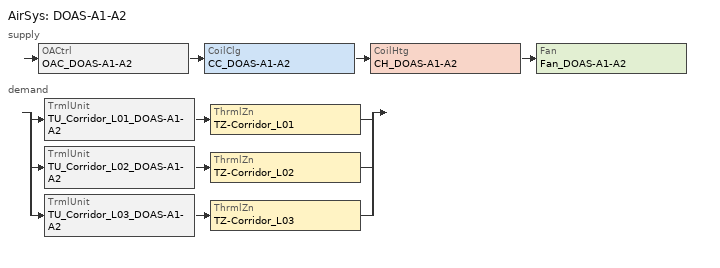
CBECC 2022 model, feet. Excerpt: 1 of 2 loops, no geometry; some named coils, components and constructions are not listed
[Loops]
AirSys 'DOAS-A1-A2'
 supply: OACtrl 'OAC_DOAS-A1-A2' > CoilClg 'CC_DOAS-A1-A2' > CoilHtg 'CH_DOAS-A1-A2' > Fan 'Fan_DOAS-A1-A2'
 demand: split
  | TrmlUnit 'TU_Corridor_L01_DOAS-A1-A2' > ThrmlZn 'TZ-Corridor_L01'
  | TrmlUnit 'TU_Corridor_L02_DOAS-A1-A2' > ThrmlZn 'TZ-Corridor_L02'
  | TrmlUnit 'TU_Corridor_L03_DOAS-A1-A2' > ThrmlZn 'TZ-Corridor_L03'
[ResIntFlr] Construction=Interior Floor Cons; IsPartySurface=1
Name | Area | FloorZ | Outside
IntFloor : Meter Room 1_L03 3 | 0.351652 | 36 | Parking lot_L02
IntFloor : Meter Room 1_L03 4 | 23.7164 | 36 | Parking lot_L02
IntFloor : Meter Room 2_L03 | 16.7975 | 36 | IDF 3_L02
IntFloor : Meter Room 2_L03 2 | 88.7496 | 36 | Parking lot_L02
IntFloor : Meter Room 2_L03 3 | 12.8744 | 36 | Parking lot_L02
IntFloor : Meter Room 2_L03 4 | 3.94932 | 36 | Parking lot_L02
IntFloor : Meter Room 3_L03 | 117.683 | 36 | IDF 1_L02
IntFloor : Meter Room 3_L03 2 | 0.157465 | 36 | Lobby Stair 3_L02
IntFloor : Meter Room 3_L03 3 | 4.9442 | 36 | Parking lot_L02
IntFloor : Multi-Media_L03 | 0.013817 | 36 | Corridor_L02
IntFloor : Multi-Media_L03 2 | 53.8442 | 36 | Corridor_L02
IntFloor : Multi-Media_L03 3 | 46.3779 | 36 | Parking lot_L02
IntFloor : Multi-Media_L03 4 | 379.587 | 36 | Parking lot_L02
IntFloor : Multi-Media_L03 5 | 333.508 | 36 | Tenant Storage 5_L02
IntFloor : Shower 1_L03 | 87.6942 | 36 | Parking lot_L02
IntFloor : Shower 2_L03 | 83.9367 | 36 | Parking lot_L02
IntFloor : Stair 1_L03 | 213.691 | 36 | Stair 1_L02
IntFloor : Stair 2_L03 | 187.823 | 36 | Stair 2_L02
IntFloor : Stair 3_L03 | 225.352 | 36 | Stair 3_L02
IntFloor : Stair 4_L03 | 273.328 | 36 | Stair 4_L02
IntFloor : Storage 1_L03 | 124.169 | 36 | IDF 2_L02
IntFloor : Storage 2_L03 | 2.02552 | 36 | Corridor_L02
IntFloor : Storage 2_L03 2 | 139.215 | 36 | Parking lot_L02
IntFloor : Storage 3_L03 | 36.484 | 36 | Parking lot_L02
IntFloor : Trash Vestibule 1_L03 | 120.492 | 36 | Trash Vestibule 1_L02
IntFloor : Trash Vestibule 2_L03 | 118.717 | 36 | Trash Vestibule 2_L02
IntFloor : Women Restroom_L03 | 335.966 | 36 | Parking lot_L02
IntFloor : Women Restroom_L03 2 | 3.7477 | 36 | Trash Vestibule 1_L02
IntFloor : A1.0_L04 | 777.316 | 47 | A1.0_L03
IntFloor : A1.0_L04 2 | 782.685 | 47 | A1.0_L03
IntFloor : A1.0_L04 3 | 763 | 47 | A1.0_L03
IntFloor : A1.0_L04 4 | 800.271 | 47 | A1.0_L03
IntFloor : A1.0_L04 5 | 197.108 | 47 | Corridor_L03
IntFloor : A1.0_L04 6 | 587.422 | 47 | S1.4_L03
IntFloor : A1.0_L04 7 | 788.997 | 47 | A1.0_L03
IntFloor : A1.1_L04 | 847.057 | 47 | A1.1_L03
IntFloor : A1.2_L04 | 796.358 | 47 | A1.2_L03
IntFloor : A1.2_L04 2 | 169.997 | 47 | Corridor_L03
IntFloor : A1.2_L04 3 | 567.924 | 47 | S1.4_L03
IntFloor : A1.2_L04 4 | 792.45 | 47 | A1.2_L03
IntFloor : A1.2_L04 5 | 833.161 | 47 | A1.2_L03
IntFloor : A1.2_L04 6 | 173.637 | 47 | Corridor_L03
IntFloor : A1.2_L04 7 | 570.271 | 47 | S1.4_L03
IntFloor : A1.2_L04 8 | 797.797 | 47 | A1.3_L03
IntFloor : A2.0_L04 | 858.175 | 47 | A2.0_L03
IntFloor : A2.0_L04 2 | 873.015 | 47 | A2.0_L03
IntFloor : A2.1 16_L04 | 871.117 | 47 | A2.1_L03
IntFloor : A2.2 17_L04 | 914.79 | 47 | A2.2_L03
IntFloor : A3.0_L04 | 671.796 | 47 | A3.0_L03
IntFloor : A3.0_L04 2 | 677.669 | 47 | A3.0_L03
IntFloor : A3.0_L04 3 | 672.655 | 47 | A3.0_L03
IntFloor : A3.0_L04 4 | 688.946 | 47 | A3.0_L03
IntFloor : A3.0_L04 5 | 699.181 | 47 | A3.0_L03
IntFloor : A3.0_L04 6 | 141.775 | 47 | Corridor_L03
IntFloor : A3.0_L04 7 | 99.5616 | 47 | Corridor_L03
IntFloor : A3.0_L04 8 | 427.425 | 47 | Men Restroom_L03
IntFloor : A3.1_L04 | 725.441 | 47 | A3.1_L03
IntFloor : A3.2_L04 | 826.095 | 47 | A3.2_L03
IntFloor : A3.3_L04 | 133.372 | 47 | Corridor_L03
IntFloor : A3.3_L04 2 | 87.6942 | 47 | Shower 1_L03
IntFloor : A3.3_L04 3 | 83.9367 | 47 | Shower 2_L03
IntFloor : A3.3_L04 4 | 36.484 | 47 | Storage 3_L03
IntFloor : A3.3_L04 5 | 339.714 | 47 | Women Restroom_L03
IntFloor : A3.3_L04 6 | 676.788 | 47 | A3.3_L03
IntFloor : A3.3_L04 7 | 674.322 | 47 | A3.3_L03
IntFloor : A3.3_L04 8 | 686.051 | 47 | A3.3_L03
IntFloor : A3.3_L04 9 | 673.606 | 47 | A3.3_L03
IntFloor : A3.3_L04 10 | 677.362 | 47 | A3.3_L03
IntFloor : A3.3_L04 11 | 673.826 | 47 | A3.3_L03
IntFloor : A5.0_L04 | 964.576 | 47 | A5.0_L03
IntFloor : A7.0_L04 | 813.317 | 47 | Multi-Media_L03
IntFloor : B1.0_L04 | 1245.04 | 47 | B1.1_L03
IntFloor : B1.0_L04 2 | 1249.84 | 47 | B1.1_L03
IntFloor : B1.0_L04 3 | 1264.51 | 47 | B1.2_L03
IntFloor : B1.0_L04 4 | 1271.92 | 47 | B1.1_L03
IntFloor : B1.1_L04 | 1300.45 | 47 | B1.1_L03
IntFloor : B1.1_L04 2 | 1297.94 | 47 | B1.1_L03
IntFloor : B2.2_L04 | 1161.8 | 47 | B2.2_L03
IntFloor : B2.2_L04 2 | 1167.5 | 47 | B2.2_L03
IntFloor : B2.3_L04 | 1164.19 | 47 | B2.2_L03
IntFloor : B2.3_L04 2 | 1211.21 | 47 | B2.3_L03
IntFloor : B2.3_L04 3 | 1298.25 | 47 | B2.3_L03
IntFloor : B3.0_L04 | 1178.11 | 47 | B3.0_L03
IntFloor : B3.0_L04 2 | 1194.65 | 47 | B3.0_L03
IntFloor : B4.0_L04 | 1277.64 | 47 | B4.0_L03
IntFloor : B5.0_L04 | 1049.03 | 47 | B5.0_L03
IntFloor : B6.0_L04 | 790.517 | 47 | A4.0_L03
IntFloor : B6.0_L04 2 | 142.548 | 47 | Corridor_L03
IntFloor : B7.0_L04 | 1176.5 | 47 | B7.0_L03
IntFloor : S1.0_L04 | 560.334 | 47 | S1.0_L03
IntFloor : S1.0_L04 2 | 577.491 | 47 | S1.0_L03
IntFloor : S1.0_L04 3 | 583.608 | 47 | S1.0_L03
IntFloor : S1.0_L04 4 | 579.579 | 47 | S1.0_L03
IntFloor : S1.0_L04 5 | 589.545 | 47 | S1.0_L03
IntFloor : S1.1_L04 | 547.743 | 47 | S1.1_L03
IntFloor : S1.2_L04 | 610.82 | 47 | S1.2_L03
IntFloor : S1.3_L04 | 609.53 | 47 | S1.3_L03
IntFloor : S1.3_L04 2 | 581.462 | 47 | S1.3_L03
IntFloor : S2.0_L04 | 665.506 | 47 | S2.0_L03
IntFloor : Elevator 1&2_L04 | 165.27 | 47 | Elevator 1&2_L03
IntFloor : Elevator 3_L04 | 89.8213 | 47 | Elevator 3_L03
IntFloor : Elevator 4_L04 | 85.0941 | 47 | Elevator 4_L03
IntFloor : Lobby 1&2_L04 | 258.232 | 47 | Lobby 1&2_L03
IntFloor : IDF 1_L04 | 122.785 | 47 | Meter Room 3_L03
IntFloor : IDF 2_L04 | 170.037 | 47 | Meter Room 1_L03
IntFloor : IDF 3_L04 | 122.371 | 47 | Meter Room 2_L03
IntFloor : Stair 1_L04 | 213.691 | 47 | Stair 1_L03
IntFloor : Stair 2_L04 | 187.823 | 47 | Stair 2_L03
IntFloor : Stair 3_L04 | 225.353 | 47 | Stair 3_L03
IntFloor : Stair 4_L04 | 273.328 | 47 | Stair 4_L03
IntFloor : Storage 1_L04 | 124.169 | 47 | Storage 1_L03
IntFloor : Storage 2_L04 | 141.241 | 47 | Storage 2_L03
IntFloor : Trash Vestibule 1_L04 | 120.492 | 47 | Trash Vestibule 1_L03
IntFloor : Trash Vestibule 2_L04 | 118.717 | 47 | Trash Vestibule 2_L03
IntFloor : A1.0_L05 | 782.685 | 57.5833 | A1.0_L04
IntFloor : A1.0_L05 2 | 763 | 57.5833 | A1.0_L04
IntFloor : A1.0_L05 3 | 800.271 | 57.5833 | A1.0_L04
IntFloor : A1.0_L05 4 | 784.53 | 57.5833 | A1.0_L04
IntFloor : A1.0_L05 5 | 788.997 | 57.5833 | A1.0_L04
IntFloor : A1.0_L05 6 | 783.239 | 57.5833 | Fitness_L03
IntFloor : A1.0_L05 7 | 465.025 | 57.5833 | Fitness_L03
IntFloor : A1.0_L05 8 | 250.731 | 57.5833 | Corridor_L04
IntFloor : A1.0_L05 9 | 801.014 | 57.5833 | Clubroom_L03
IntFloor : A1.0_L05 10 | 777.316 | 57.5833 | A1.0_L04
IntFloor : A1.1_L05 | 847.057 | 57.5833 | A1.1_L04
[IntLtgSys] AllowType=GeneralAllowance
Name | LumRef | LumCnt
Lighting_Meter Room 1_L03; Lighting_Meter Room 2_L03; Lighting_Meter Room 3_L03; Lighting_Trash Vestibule 1_L03; Lighting_Trash Vestibule 2_L03; Lighting_IDF 1_L04; Lighting_IDF 2_L04; Lighting_IDF 3_L04; Lighting_Trash Vestibule 2_L04 | FB1 | 1
Lighting_Multi-Media_L03 | ( A9, A9C ) | ( 20, 2 )
Lighting_Shower 1_L03; Lighting_Shower 2_L03 | A8 | 1
Lighting_Stair 4_L03; Lighting_Stair 2_L03; Lighting_Stair 3_L03; Lighting_Stair 4_L03 2; Lighting_Stair 1_L04; Lighting_Stair 2_L04; Lighting_Stair 3_L04; Lighting_Stair 4_L04 | FS1 | 2
Lighting_Storage 1_L03 | FC1 | 2
Lighting_Storage 2_L03; Lighting_Storage 2_L04 | FB1 | 2
Lighting_Women Restroom_L03_L02 | R1 | 10
Lighting_Storage 1_L04 | FC1 | 1
[ResOtherZn] ozDHWSys=SHW System
Name | Type | SpcFunc | VentSpcFunc | ozHVACSystem | Area | CeilingHeight | FloorHeight | Bottom | IAQOption | IAQFanRef | IAQFanCnt | CentralSupplyCFM | CentralExhaustCFM
Meter Room 2_L03 | Unconditioned | Electrical, Mechanical, Telephone Rooms | General - Unoccupied | CU-L3-2_IDF 2_L03 | 122.371 | 11 | 11 | 36 | Individual IAQ Fans
Meter Room 3_L03 | Unconditioned | Electrical, Mechanical, Telephone Rooms | General - Unoccupied |  | 122.785 | 11 | 11 | 36 | Individual IAQ Fans
Multi-Media_L03 |  | Conference, Multipurpose and Meeting Area | Misc - All others | FCU-L3-5A-6A_Multi-Media_L03 | 813.331 | 11 | 11 | 36 | Individual IAQ Fans | ( EF-3-2A_785 CFM_Yoga/Spin, SF-3-2A_785 CFM_Yoga/Spin )
Shower 1_L03 | Unconditioned | Restrooms | Exhaust - Toilets, public |  | 87.6942 | 11 | 11 | 36 | Individual IAQ Fans | EF-3-4A_75 CFM_Shower
Shower 2_L03 | Unconditioned | Restrooms | Exhaust - Toilets, public |  | 83.9367 | 11 | 11 | 36 | Individual IAQ Fans | ( EF-3-4A_75 CFM_Shower, - none - )
Stair 1_L03 | Unconditioned | Stairwell | General - Unoccupied |  | 213.691 | 11 | 11 | 36 | Individual IAQ Fans
Stair 2_L03 | Unconditioned | Stairwell | General - Unoccupied |  | 187.823 | 11 | 11 | 36 | Individual IAQ Fans
Stair 3_L03 | Unconditioned | Stairwell | General - Unoccupied |  | 225.352 | 11 | 11 | 36 | Individual IAQ Fans
Stair 4_L03 | Unconditioned | Stairwell | General - Unoccupied |  | 273.328 | 11 | 11 | 36 | Individual IAQ Fans
Storage 1_L03 | Unconditioned | Storage | General - Unoccupied |  | 124.169 | 11 | 11 | 36 | Individual IAQ Fans
Storage 2_L03 | Unconditioned | Storage | General - Unoccupied |  | 141.24 | 11 | 11 | 36 | Individual IAQ Fans
Storage 3_L03 | Unconditioned | Storage | General - Unoccupied |  | 36.484 | 11 | 11 | 36 | Individual IAQ Fans
Trash Vestibule 1_L03 | Unconditioned | Unoccupied-Include in Gross Floor Area | NA |  | 120.492 | 11 | 11 | 36 | Individual IAQ Fans | ( TRE-A-1_75 CFM_Trash, TRS-A-1_75 CFM_Trash )
Trash Vestibule 2_L03 | Unconditioned | Unoccupied-Include in Gross Floor Area | NA |  | 118.717 | 11 | 11 | 36 | Individual IAQ Fans | ( TRS-A-2_50 CFM_Trash, TRE-A-2_50 CFM_Trash )
Women Restroom_L03 | Unconditioned | Restrooms | Exhaust - Toilets, public |  | 339.714 | 11 | 11 | 36 | Individual IAQ Fans | ( EF-3-4A_225 CFM_Women Restroom, SF-3-4A_450 CFM_Women Restroom ) | 2
Elevator 1&2_L04 | Unconditioned | Unoccupied-Include in Gross Floor Area | NA |  | 165.27 | 10.5833 | 10.5833 | 47 | Individual IAQ Fans
Elevator 3_L04 | Unconditioned | Unoccupied-Include in Gross Floor Area | NA |  | 89.8213 | 10.5833 | 10.5833 | 47 | Individual IAQ Fans
Elevator 4_L04 | Unconditioned | Unoccupied-Include in Gross Floor Area | NA |  | 85.0941 | 10.5833 | 10.5833 | 47 | Individual IAQ Fans
Lobby 1&2_L04 | Unconditioned | Unoccupied-Include in Gross Floor Area |  |  | 258.232 | 10.5833 | 10.5833 | 47 | Individual IAQ Fans
IDF 1_L04 | Conditioned | Electrical, Mechanical, Telephone Rooms | General - Unoccupied | CU-L4-1_IDF 1_L04 | 122.785 | 10.5833 | 10.5833 | 47 | Individual IAQ Fans
IDF 2_L04 | Conditioned | Electrical, Mechanical, Telephone Rooms | General - Unoccupied | CU-L4-2_IDF 2_L04 | 170.037 | 10.5833 | 10.5833 | 47 | Individual IAQ Fans
IDF 3_L04 | Unconditioned | Electrical, Mechanical, Telephone Rooms | General - Unoccupied |  | 122.371 | 10.5833 | 10.5833 | 47 | Individual IAQ Fans
Stair 1_L04 | Unconditioned | Stairwell | General - Unoccupied |  | 213.691 | 10.5833 | 10.5833 | 47 | Individual IAQ Fans
Stair 2_L04 | Unconditioned | Stairwell | General - Unoccupied |  | 187.823 | 10.5833 | 10.5833 | 47 | Individual IAQ Fans
Stair 3_L04 | Unconditioned | Stairwell | General - Unoccupied |  | 225.353 | 10.5833 | 10.5833 | 47 | Individual IAQ Fans
Stair 4_L04 | Unconditioned | Stairwell | General - Unoccupied |  | 273.328 | 10.5833 | 10.5833 | 47 | Individual IAQ Fans
Storage 1_L04 | Unconditioned | Storage | General - Unoccupied |  | 124.169 | 10.5833 | 10.5833 | 47 | Individual IAQ Fans
Janitor_L04 | Unconditioned | Electrical, Mechanical, Telephone Rooms | Misc - All others |  | 141.241 | 10.5833 | 10.5833 | 47 | Central Supply / Central Exhaust |  |  | 120 | 120
Trash Vestibule 1_L04 | Unconditioned | Unoccupied-Include in Gross Floor Area | NA |  | 120.492 | 10.5833 | 10.5833 | 47 | Individual IAQ Fans
Trash Vestibule 2_L04 | Unconditioned | Unoccupied-Include in Gross Floor Area | NA |  | 118.717 | 10.5833 | 10.5833 | 47 | Individual IAQ Fans
[ResExtWall] Construction=Ext Wall Cons
Name | Orientation | Area
ExtWall (Back 1) : Multi-Media_L03 | Back | 391.42
ExtWall (Right 1) : Multi-Media_L03 | Right | 23.1332
ExtWall (Left 1) : Shower 2_L03 | Left | 76.2602
ExtWall (Left 1) : Stair 1_L03 | Left | 104.361
ExtWall (Back 1) : Stair 1_L03 | Back | 252.483
ExtWall (Left 1) : Stair 2_L03 | Left | 222.314
ExtWall (Back 1) : Stair 2_L03 | Back | 102.554
ExtWall (Back 1) : Stair 3_L03 | Back | 32.8502
ExtWall (Right 1) : Stair 3_L03 | Right | 225.43
ExtWall (Front 1) : Stair 4_L03 | Front | 111.021
ExtWall (Front 1) : A1.0_L04; ExtWall (Front 1) : A1.0_L05 | Front | 72.2299
ExtWall (Front 2) : A1.0_L04; ExtWall (Front 1) : B2.2_L04; ExtWall (Front 2) : A1.0_L05 | Front | 70.6319
ExtWall (Left 1) : A1.0_L04; ExtWall (Left 1) : A1.0_L05 | Left | 145.649
ExtWall (Left 2) : A1.0_L04; ExtWall (Left 5) : A1.0_L04; ExtWall (Left 2) : A1.0_L05; ExtWall (Left 5) : A1.0_L05 | Left | 119.472
ExtWall (Left 3) : A1.0_L04; ExtWall (Left 3) : A1.0_L05 | Left | 114.076
ExtWall (Left 4) : A1.0_L04; ExtWall (Left 4) : A1.0_L05 | Left | 143.982
ExtWall (Left 6) : A1.0_L04; ExtWall (Left 6) : A1.0_L05 | Left | 153.681
ExtWall (Left 7) : A1.0_L04; ExtWall (Left 7) : A1.0_L05 | Left | 74.0938
ExtWall (Left 8) : A1.0_L04; ExtWall (Left 8) : A1.0_L05 | Left | 126.257
ExtWall (Left 9) : A1.0_L04; ExtWall (Left 9) : A1.0_L05 | Left | 142.052
ExtWall (Back 1) : A1.0_L04; ExtWall (Back 8) : A1.0_L05 | Back | 72.1285
ExtWall (Back 2) : A1.0_L04; ExtWall (Back 1) : A1.0_L05 | Back | 72.5972
ExtWall (Back 3) : A1.0_L04; ExtWall (Back 2) : A1.0_L05 | Back | 67.7396
ExtWall (Back 4) : A1.0_L04; ExtWall (Back 3) : A1.0_L05 | Back | 144.792
ExtWall (Back 5) : A1.0_L04; ExtWall (Back 4) : A1.0_L05 | Back | 120.962
ExtWall (Back 6) : A1.0_L04; ExtWall (Back 1) : B2.3_L04; ExtWall (Back 5) : A1.0_L05 | Back | 70.6319
ExtWall (Right 1) : A1.0_L04; ExtWall (Right 2) : A1.0_L05 | Right | 145.649
ExtWall (Right 2) : A1.0_L04; ExtWall (Right 3) : A1.0_L05 | Right | 119.472
ExtWall (Right 3) : A1.0_L04; ExtWall (Right 1) : A1.0_L05 | Right | 100.479
ExtWall (Back 1) : A1.1_L04; ExtWall (Back 1) : A1.1_L05 | Back | 122.71
ExtWall (Back 2) : A1.1_L04; ExtWall (Back 2) : A1.1_L05 | Back | 148.488
ExtWall (Right 1) : A1.1_L04; ExtWall (Right 1) : A1.1_L05 | Right | 69.4841
ExtWall (Front 1) : A1.2_L04; ExtWall (Front 7) : A1.2_L05 | Front | 72.1285
ExtWall (Front 2) : A1.2_L04; ExtWall (Front 6) : A1.2_L05 | Front | 69.7508
ExtWall (Front 3) : A1.2_L04; ExtWall (Front 5) : A1.2_L05 | Front | 67.7396
ExtWall (Front 4) : A1.2_L04; ExtWall (Front 1) : A1.2_L05 | Front | 44.8993
ExtWall (Front 5) : A1.2_L04; ExtWall (Front 2) : A1.2_L05 | Front | 54.7951
ExtWall (Front 6) : A1.2_L04; ExtWall (Front 3) : A1.2_L05 | Front | 148.163
ExtWall (Front 7) : A1.2_L04; ExtWall (Front 4) : A1.2_L05 | Front | 122.74
ExtWall (Front 8) : A1.2_L04; ExtWall (Front 8) : A1.2_L05 | Front | 72.5972
ExtWall (Left 1) : A1.2_L04; ExtWall (Left 3) : A1.2_L05 | Left | 117.715
ExtWall (Left 2) : A1.2_L04; ExtWall (Left 5) : A1.2_L04; ExtWall (Left 4) : A1.2_L05; ExtWall (Left 5) : A1.2_L05 | Left | 147.191
ExtWall (Left 3) : A1.2_L04; ExtWall (Left 1) : A1.2_L05 | Left | 57.9792
ExtWall (Left 4) : A1.2_L04; ExtWall (Left 2) : A1.2_L05 | Left | 44.4861
ExtWall (Left 6) : A1.2_L04; ExtWall (Left 6) : A1.2_L05 | Left | 116.34
ExtWall (Back 1) : A1.2_L04 | Back | 54.4271
ExtWall (Back 2) : A1.2_L04 | Back | 44.1354
ExtWall (Back 3) : A1.2_L04 | Back | 54.9625
ExtWall (Back 4) : A1.2_L04 | Back | 44.5236
ExtWall (Back 5) : A1.2_L04 | Back | 51.1285
ExtWall (Back 6) : A1.2_L04 | Back | 44.4792
ExtWall (Back 7) : A1.2_L04 | Back | 55.0347
ExtWall (Back 8) : A1.2_L04 | Back | 43.0694
ExtWall (Right 1) : A1.2_L04 | Right | 147.191
ExtWall (Right 2) : A1.2_L04 | Right | 117.715
ExtWall (Right 3) : A1.2_L04 | Right | 144.474
ExtWall (Right 4) : A1.2_L04 | Right | 29.9836
ExtWall (Right 5) : A1.2_L04 | Right | 92.6086
ExtWall (Right 6) : A1.2_L04 | Right | 123.424
ExtWall (Right 7) : A1.2_L04 | Right | 149.163
ExtWall (Right 8) : A1.2_L04 | Right | 72.5208
ExtWall (Front 1) : A2.0_L04 | Front | 264.441
ExtWall (Front 2) : A2.0_L04 | Front | 27.6424
ExtWall (Right 1) : A2.0_L04 | Right | 269.382
ExtWall (Back 1) : A2.1 16_L04 | Back | 267.017
ExtWall (Left 1) : A2.2 17_L04 | Left | 72.3064
ExtWall (Back 1) : A2.2 17_L04 | Back | 264.059
ExtWall (Right 1) : A2.2 17_L04 | Right | 72.6505
ExtWall (Front 1) : A3.0_L04 | Front | 63.8729
ExtWall (Front 2) : A3.0_L04 | Front | 90.2674
ExtWall (Front 3) : A3.0_L04 | Front | 76.8276
ExtWall (Front 4) : A3.0_L04 | Front | 80.6042
ExtWall (Left 1) : A3.0_L04; ExtWall (Left 4) : A3.0_L04 | Left | 70.9464
ExtWall (Left 2) : A3.0_L04; ExtWall (Left 4) : A3.3_L04 | Left | 70.5437
ExtWall (Left 3) : A3.0_L04 | Left | 92.8646
ExtWall (Left 5) : A3.0_L04 | Left | 68.2117
ExtWall (Back 1) : A3.0_L04 | Back | 68.938
ExtWall (Back 2) : A3.0_L04 | Back | 89.3819
ExtWall (Back 3) : A3.0_L04 | Back | 62.7655
ExtWall (Back 4) : A3.0_L04 | Back | 93.3993
ExtWall (Back 5) : A3.0_L04 | Back | 68.9351
ExtWall (Back 6) : A3.0_L04 | Back | 92.0208
ExtWall (Right 1) : A3.0_L04 | Right | 68.1057
ExtWall (Right 2) : A3.0_L04 | Right | 66.5147
ExtWall (Right 3) : A3.0_L04 | Right | 64.3123
ExtWall (Front 1) : A3.1_L04 | Front | 87.4789
ExtWall (Front 2) : A3.1_L04 | Front | 69.612
ExtWall (Right 1) : A3.1_L04 | Right | 73.8857
ExtWall (Left 1) : A3.2_L04 | Left | 68.2947
ExtWall (Left 2) : A3.2_L04 | Left | 88.6944
ExtWall (Back 1) : A3.2_L04 | Back | 72.9744
ExtWall (Front 1) : A3.3_L04 | Front | 70.9464
ExtWall (Front 2) : A3.3_L04 | Front | 92.0313
ExtWall (Front 3) : A3.3_L04 | Front | 70.5437
ExtWall (Front 4) : A3.3_L04 | Front | 67.3667
ExtWall (Front 5) : A3.3_L04 | Front | 70.9838
ExtWall (Front 6) : A3.3_L04 | Front | 91.8071
ExtWall (Left 1) : A3.3_L04 | Left | 87.9826
ExtWall (Left 2) : A3.3_L04 | Left | 64.1095
ExtWall (Left 3) : A3.3_L04 | Left | 63.8704
ExtWall (Left 5) : A3.3_L04 | Left | 91.4896
ExtWall (Back 1) : A3.3_L04 | Back | 73.571
ExtWall (Back 2) : A3.3_L04 | Back | 73.1103
ExtWall (Back 3) : A3.3_L04 | Back | 67.4691
ExtWall (Back 4) : A3.3_L04 | Back | 67.2905
ExtWall (Right 1) : A3.3_L04 | Right | 91.4896
ExtWall (Right 2) : A3.3_L04 | Right | 67.2881
ExtWall (Right 3) : A3.3_L04 | Right | 86.8438
ExtWall (Right 4) : A3.3_L04 | Right | 88.9966
ExtWall (Right 5) : A3.3_L04 | Right | 66.692
ExtWall (Right 6) : A3.3_L04 | Right | 61.7268
ExtWall (Back 1) : A5.0_L04 | Back | 111.844
ExtWall (Right 1) : A5.0_L04 | Right | 434.916
ExtWall (Back 1) : A7.0_L04 | Back | 376.594
ExtWall (Right 1) : A7.0_L04 | Right | 15.9931
ExtWall (Front 1) : B1.0_L04 | Front | 32.125
ExtWall (Front 2) : B1.0_L04 | Front | 31.9896
ExtWall (Front 3) : B1.0_L04 | Front | 33.7153
ExtWall (Back 1) : B1.0_L04 | Back | 31.9896
ExtWall (Back 2) : B1.0_L04 | Back | 33.7153
ExtWall (Back 3) : B1.0_L04 | Back | 32.125
ExtWall (Right 1) : B1.0_L04 | Right | 271.688
ExtWall (Right 2) : B1.0_L04 | Right | 123.361
ExtWall (Right 3) : B1.0_L04 | Right | 276.569
ExtWall (Right 4) : B1.0_L04 | Right | 119.681
ExtWall (Right 5) : B1.0_L04 | Right | 282.274
ExtWall (Right 6) : B1.0_L04 | Right | 118.958
ExtWall (Right 7) : B1.0_L04 | Right | 281.306
ExtWall (Right 8) : B1.0_L04 | Right | 121.958
ExtWall (Front 1) : B1.1_L04 | Front | 400.726
ExtWall (Front 2) : B1.1_L04 | Front | 399.951
ExtWall (Left 1) : B1.1_L04 | Left | 18.066
ExtWall (Right 1) : B1.1_L04 | Right | 24.9688
ExtWall (Front 2) : B2.2_L04 | Front | 125.865
ExtWall (Front 3) : B2.2_L04 | Front | 152.913
ExtWall (Front 4) : B2.2_L04 | Front | 121.177
ExtWall (Left 1) : B2.2_L04 | Left | 126.493
ExtWall (Left 2) : B2.2_L04 | Left | 151.319
ExtWall (Left 3) : B2.2_L04 | Left | 119.083
ExtWall (Left 4) : B2.2_L04 | Left | 69.0211
ExtWall (Back 1) : B2.2_L04 | Back | 40.7604
ExtWall (Back 2) : B2.2_L04 | Back | 57.1736
ExtWall (Right 1) : B2.2_L04 | Right | 42.5886
ExtWall (Right 2) : B2.2_L04 | Right | 56.5448
ExtWall (Front 1) : B2.3_L04 | Front | 122.375
ExtWall (Front 2) : B2.3_L04 | Front | 145.837
ExtWall (Front 3) : B2.3_L04 | Front | 127.028
ExtWall (Left 1) : B2.3_L04 | Left | 72.5208
ExtWall (Left 2) : B2.3_L04 | Left | 268.708
ExtWall (Left 3) : B2.3_L04 | Left | 130.931
ExtWall (Left 4) : B2.3_L04 | Left | 72.6537
ExtWall (Back 2) : B2.3_L04 | Back | 271.537
ExtWall (Back 3) : B2.3_L04 | Back | 132.673
ExtWall (Right 1) : B2.3_L04 | Right | 49.8819
ExtWall (Right 2) : B2.3_L04 | Right | 47.5799
ExtWall (Right 3) : B2.3_L04 | Right | 22.7313
ExtWall (Front 1) : B3.0_L04 | Front | 368.125
ExtWall (Left 1) : B3.0_L04 | Left | 24.9688
ExtWall (Back 1) : B3.0_L04 | Back | 363.285
ExtWall (Right 1) : B3.0_L04 | Right | 363.231
ExtWall (Right 2) : B3.0_L04 | Right | 363.49
ExtWall (Front 1) : B4.0_L04 | Front | 134.698
ExtWall (Front 2) : B4.0_L04 | Front | 94.4201
ExtWall (Front 3) : B4.0_L04 | Front | 127.837
ExtWall (Left 1) : B4.0_L04 | Left | 100.111
ExtWall (Left 2) : B4.0_L04 | Left | 434.392
ExtWall (Right 1) : B4.0_L04 | Right | 18.066
ExtWall (Right 2) : B4.0_L04 | Right | 100.111
ExtWall (Back 1) : B5.0_L04 | Back | 71.9157
ExtWall (Right 1) : B5.0_L04 | Right | 294.568
ExtWall (Right 2) : B5.0_L04 | Right | 116.617
ExtWall (Front 1) : B6.0_L04 | Front | 54.5673
ExtWall (Front 2) : B6.0_L04 | Front | 61.3251
ExtWall (Left 1) : B6.0_L04 | Left | 104.647
ExtWall (Left 2) : B6.0_L04 | Left | 91.5243
ExtWall (Back 1) : B6.0_L04 | Back | 50.3379
ExtWall (Front 1) : B7.0_L04 | Front | 253.017
ExtWall (Left 1) : B7.0_L04 | Left | 361.107
ExtWall (Back 1) : B7.0_L04 | Back | 109.344
ExtWall (Front 1) : S1.0_L04 | Front | 173.647
ExtWall (Front 2) : S1.0_L04 | Front | 180.942
ExtWall (Front 3) : S1.0_L04 | Front | 50.5243
ExtWall (Front 4) : S1.0_L04 | Front | 179.458
ExtWall (Left 1) : S1.0_L04 | Left | 81.2309
ExtWall (Left 2) : S1.0_L04 | Left | 180.833
ExtWall (Left 3) : S1.0_L04 | Left | 179.028
ExtWall (Left 4) : S1.0_L04 | Left | 33.4236
ExtWall (Back 1) : S1.0_L04 | Back | 115.249
ExtWall (Right 1) : S1.0_L04 | Right | 73.2545
ExtWall (Front 1) : S1.1_L04 | Front | 177.611
ExtWall (Left 1) : S1.2_L04 | Left | 26.0222
ExtWall (Back 1) : S1.2_L04 | Back | 174.499
ExtWall (Front 1) : S1.3_L04 | Front | 185.542
ExtWall (Left 1) : S1.3_L04 | Left | 100.063
ExtWall (Back 1) : S1.3_L04 | Back | 178.767
ExtWall (Right 1) : S1.3_L04 | Right | 74.0938
ExtWall (Back 1) : S2.0_L04 | Back | 256.819
ExtWall (Front 1) : Lobby 1&2_L04 | Front | 188.003
ExtWall (Right 1) : Lobby 1&2_L04 | Right | 102.465
ExtWall (Left 1) : Stair 1_L04 | Left | 100.408
ExtWall (Back 1) : Stair 1_L04 | Back | 242.919
ExtWall (Front 1) : Stair 2_L04 | Front | 97.7095
ExtWall (Left 1) : Stair 2_L04 | Left | 213.893
ExtWall (Back 1) : Stair 2_L04 | Back | 98.6692
ExtWall (Back 1) : Stair 3_L04 | Back | 31.6059
ExtWall (Right 1) : Stair 3_L04 | Right | 216.891
ExtWall (Front 1) : Stair 4_L04 | Front | 106.816
ExtWall (Front 3) : A1.0_L05 | Front | 71.4036
ExtWall (Front 4) : A1.0_L05 | Front | 62.7073
ExtWall (Left 10) : A1.0_L05 | Left | 122.26
ExtWall (Left 11) : A1.0_L05 | Left | 147.781
ExtWall (Left 12) : A1.0_L05 | Left | 147.947
ExtWall (Left 13) : A1.0_L05 | Left | 118.938
ExtWall (Left 14) : A1.0_L05 | Left | 149.601
ExtWall (Left 15) : A1.0_L05 | Left | 117.23
ExtWall (Back 6) : A1.0_L05 | Back | 71.0977
ExtWall (Back 7) : A1.0_L05 | Back | 50.4076
[ResWin] SpecMethod=Overall Window Area
Name | WinType
Window (Back 1) : Multi-Media_L03; Window (Back 2) : Multi-Media_L03 | ResidentialWindowType 32
Window (Back 3) : Multi-Media_L03 | ResidentialWindowType 26
Window (Back 1) : Stair 1_L03; Window (Left 5) : A1.0_L04; Window (Left 6) : A1.0_L04; Window (Left 9) : A1.0_L04; Window (Left 10) : A1.0_L04; Window (Back 2) : A1.1_L04; Window (Back 3) : A1.1_L04; Window (Left 2) : A1.2_L04; Window (Left 3) : A1.2_L04; Window (Back 1) : A2.2 17_L04; Window (Back 2) : A2.2 17_L04; Window (Back 3) : A2.2 17_L04; Window (Back 4) : A2.2 17_L04; Window (Back 2) : B2.3_L04; Window (Back 3) : B2.3_L04; Window (Back 4) : B2.3_L04; Window (Back 5) : B2.3_L04; Window (Front 1) : B4.0_L04; Window (Front 2) : B4.0_L04; Window (Left 2) : B4.0_L04; Window (Left 3) : B4.0_L04; Window (Left 4) : B4.0_L04; Window (Front 5) : S1.0_L04; Window (Front 6) : S1.0_L04; Window (Left 1) : S1.0_L04; Window (Left 2) : S1.0_L04; Window (Back 1) : S1.2_L04; Window (Back 2) : S1.2_L04; Window (Front 1) : S1.3_L04; Window (Front 2) : S1.3_L04; Window (Back 3) : S2.0_L04; Window (Back 1) : Stair 1_L04; Window (Left 5) : A1.0_L05; Window (Left 6) : A1.0_L05; Window (Left 9) : A1.0_L05; Window (Left 10) : A1.0_L05; Window (Back 2) : A1.1_L05; Window (Back 3) : A1.1_L05; Window (Left 2) : A1.2_L05; Window (Left 3) : A1.2_L05 | ResidentialWindowType 3
Window (Front 1) : A1.0_L04; Window (Front 2) : A1.0_L04; Window (Left 11) : A1.0_L04; Window (Back 1) : A1.0_L04; Window (Back 2) : A1.0_L04; Window (Front 2) : A3.0_L04; Window (Back 3) : A3.0_L04; Window (Back 5) : A3.0_L04; Window (Right 1) : A3.0_L04; Window (Right 3) : A3.0_L04; Window (Front 2) : A3.1_L04; Window (Left 1) : A3.2_L04; Window (Front 4) : A3.3_L04; Window (Left 2) : A3.3_L04; Window (Left 3) : A3.3_L04; Window (Back 3) : A3.3_L04; Window (Right 2) : A3.3_L04; Window (Right 6) : A3.3_L04; Window (Front 1) : B2.2_L04; Window (Left 4) : B2.2_L04; Window (Left 1) : B2.3_L04; Window (Back 1) : B2.3_L04; Window (Front 3) : B4.0_L04; Window (Left 1) : B6.0_L04; Window (Front 1) : A1.0_L05; Window (Front 2) : A1.0_L05; Window (Front 3) : A1.0_L05; Window (Front 4) : A1.0_L05; Window (Left 11) : A1.0_L05; Window (Back 1) : A1.0_L05; Window (Back 5) : A1.0_L05; Window (Back 6) : A1.0_L05 | ResidentialWindowType 1
Window (Left 1) : A1.0_L04; Window (Left 3) : A1.0_L04; Window (Left 4) : A1.0_L04; Window (Left 12) : A1.0_L04; Window (Left 13) : A1.0_L04; Window (Back 3) : A1.0_L04; Window (Back 5) : A1.0_L04; Window (Right 1) : A1.0_L04; Window (Right 3) : A1.0_L04; Window (Back 1) : A1.1_L04; Window (Front 1) : A1.2_L04; Window (Front 3) : A1.2_L04; Window (Left 1) : A1.2_L04; Window (Left 4) : A1.2_L04; Window (Left 6) : A1.2_L04; Window (Right 2) : A1.2_L04; Window (Right 3) : A1.2_L04; Window (Right 6) : A1.2_L04; Window (Right 7) : A1.2_L04; Window (Right 8) : A1.2_L04; Window (Front 2) : A2.0_L04; Window (Right 2) : A2.0_L04; Window (Back 1) : A2.1 16_L04; Window (Back 2) : A2.1 16_L04; Window (Front 1) : A3.0_L04; Window (Front 3) : A3.0_L04; Window (Left 3) : A3.0_L04; Window (Back 2) : A3.0_L04; Window (Back 4) : A3.0_L04; Window (Back 6) : A3.0_L04; Window (Front 1) : A3.1_L04; Window (Left 2) : A3.2_L04; Window (Front 2) : A3.3_L04; Window (Front 6) : A3.3_L04; Window (Left 1) : A3.3_L04; Window (Left 5) : A3.3_L04; Window (Right 1) : A3.3_L04; Window (Right 3) : A3.3_L04; Window (Right 4) : A3.3_L04; Window (Right 1) : A5.0_L04; Window (Right 3) : A5.0_L04; Window (Back 1) : A7.0_L04; Window (Back 2) : A7.0_L04; Window (Right 2) : B1.0_L04; Window (Right 3) : B1.0_L04; Window (Right 4) : B1.0_L04; Window (Right 6) : B1.0_L04; Window (Right 8) : B1.0_L04; Window (Right 9) : B1.0_L04; Window (Right 11) : B1.0_L04; Window (Right 12) : B1.0_L04; Window (Front 1) : B1.1_L04; Window (Front 3) : B1.1_L04; Window (Front 4) : B1.1_L04; Window (Front 6) : B1.1_L04; Window (Front 2) : B2.2_L04; Window (Front 4) : B2.2_L04; Window (Left 1) : B2.2_L04; Window (Left 3) : B2.2_L04; Window (Front 1) : B2.3_L04; Window (Front 3) : B2.3_L04; Window (Left 2) : B2.3_L04; Window (Left 4) : B2.3_L04; Window (Left 5) : B2.3_L04; Window (Back 6) : B2.3_L04; Window (Back 1) : B3.0_L04; Window (Back 2) : B3.0_L04; Window (Right 4) : B3.0_L04; Window (Right 5) : B3.0_L04; Window (Right 1) : B5.0_L04; Window (Right 2) : B5.0_L04; Window (Right 4) : B5.0_L04; Window (Left 3) : B6.0_L04; Window (Front 1) : B7.0_L04; Window (Front 2) : B7.0_L04; Window (Left 1) : B7.0_L04; Window (Left 2) : B7.0_L04; Window (Left 3) : B7.0_L04; Window (Front 1) : S1.0_L04; Window (Front 3) : S1.0_L04; Window (Back 2) : S1.3_L04; Window (Back 1) : S2.0_L04; Window (Back 2) : S2.0_L04; Window (Left 1) : A1.0_L05; Window (Left 3) : A1.0_L05; Window (Left 4) : A1.0_L05; Window (Left 12) : A1.0_L05; Window (Left 13) : A1.0_L05; Window (Left 15) : A1.0_L05; Window (Left 18) : A1.0_L05; Window (Left 20) : A1.0_L05; Window (Back 2) : A1.0_L05; Window (Back 4) : A1.0_L05; Window (Right 1) : A1.0_L05; Window (Right 3) : A1.0_L05; Window (Back 1) : A1.1_L05; Window (Front 1) : A1.2_L05; Window (Front 3) : A1.2_L05; Window (Left 1) : A1.2_L05; Window (Left 4) : A1.2_L05 | ResidentialWindowType 2
Window (Left 2) : A1.0_L04; Window (Left 14) : A1.0_L04; Window (Back 4) : A1.0_L04; Window (Right 2) : A1.0_L04; Window (Front 2) : A1.2_L04; Window (Left 5) : A1.2_L04; Window (Right 1) : A1.2_L04; Window (Right 5) : A1.2_L04; Window (Right 9) : A1.2_L04; Window (Left 3) : B2.3_L04; Window (Front 1) : B3.0_L04; Window (Front 2) : B3.0_L04; Window (Back 3) : B3.0_L04; Window (Back 4) : B3.0_L04; Window (Back 5) : B3.0_L04; Window (Right 1) : B3.0_L04; Window (Right 2) : B3.0_L04; Window (Right 3) : B3.0_L04; Window (Right 6) : B3.0_L04; Window (Right 7) : B3.0_L04; Window (Right 3) : B5.0_L04; Window (Front 1) : B6.0_L04; Window (Left 2) : B6.0_L04; Window (Front 2) : S1.0_L04; Window (Front 4) : S1.0_L04; Window (Back 1) : S1.0_L04; Window (Back 1) : S1.3_L04; Window (Left 2) : A1.0_L05; Window (Left 14) : A1.0_L05; Window (Back 3) : A1.0_L05; Window (Right 2) : A1.0_L05; Window (Front 2) : A1.2_L05; Window (Left 5) : A1.2_L05 | ResidentialWindowType 5
Window (Left 7) : A1.0_L04; Window (Left 8) : A1.0_L04; Window (Left 7) : A1.0_L05; Window (Left 8) : A1.0_L05 | ResidentialWindowType 19
Window (Right 4) : A1.2_L04; Window (Left 1) : A3.0_L04; Window (Left 2) : A3.0_L04; Window (Left 4) : A3.0_L04; Window (Left 5) : A3.0_L04; Window (Back 1) : A3.0_L04; Window (Right 2) : A3.0_L04; Window (Right 1) : A3.1_L04; Window (Back 1) : A3.2_L04; Window (Front 1) : A3.3_L04; Window (Front 3) : A3.3_L04; Window (Front 5) : A3.3_L04; Window (Left 4) : A3.3_L04; Window (Back 1) : A3.3_L04; Window (Back 2) : A3.3_L04; Window (Right 5) : A3.3_L04; Window (Front 3) : B3.0_L04; Window (Front 4) : B3.0_L04; Window (Right 8) : B3.0_L04; Window (Right 9) : B3.0_L04; Window (Front 2) : B6.0_L04 | ResidentialWindowType 7
Window (Front 1) : A2.0_L04; Window (Right 1) : A2.0_L04; Window (Right 2) : A5.0_L04; Window (Back 3) : A7.0_L04; Window (Right 1) : B1.0_L04; Window (Right 5) : B1.0_L04; Window (Right 7) : B1.0_L04; Window (Right 10) : B1.0_L04; Window (Front 2) : B1.1_L04; Window (Front 5) : B1.1_L04; Window (Front 3) : B2.2_L04; Window (Left 2) : B2.2_L04; Window (Front 2) : B2.3_L04; Window (Left 3) : S1.0_L04; Window (Front 1) : S1.1_L04; Window (Left 16) : A1.0_L05; Window (Left 17) : A1.0_L05; Window (Left 19) : A1.0_L05 | ResidentialWindowType 4
Window (Front 4) : B4.0_L04; Window (Front 5) : B4.0_L04; Window (Left 1) : B4.0_L04; Window (Left 5) : B4.0_L04; Window (Left 6) : B4.0_L04; Window (Left 7) : B4.0_L04; Window (Front 1) : Lobby 1&2_L04; Window (Front 2) : Lobby 1&2_L04 | ResidentialWindowType 6
[ResIntWall] Construction=Interior Wall Cons; IsPartySurface=1
Name | Area | Outside
IntWall : Shower 1_L03 | 76.2602 | Shower 2_L03
IntWall : Stair 3_L03 | 40.8752 | Trash Vestibule 2_L03
IntWall : Stair 3_L03 2 | 154.139 | Trash Vestibule 2_L03
IntWall : Storage 3_L03 | 69.313 | Women Restroom_L03
IntWall : Storage 3_L03 2 | 63.6903 | Women Restroom_L03
IntWall : Trash Vestibule 1_L03 | 122.213 | Women Restroom_L03
IntWall : A1.0_L04 | 288.771 | A1.2_L04
IntWall : A1.0_L04 2; IntWall : A1.0_L04 6 | 265.122 | Corridor_L04
IntWall : A1.0_L04 3 | 360.899 | Corridor_L04
IntWall : A1.0_L04 4 | 290.781 | A1.2_L04
IntWall : A1.0_L04 5 | 363.378 | Corridor_L04
IntWall : A1.0_L04 7 | 290.641 | B7.0_L04
IntWall : A1.0_L04 8 | 263.347 | Corridor_L04
IntWall : A1.0_L04 9 | 358.756 | S1.0_L04
IntWall : A1.0_L04 10 | 290.042 | A1.2_L04
IntWall : A1.0_L04 11 | 321.674 | B4.0_L04
IntWall : A1.0_L04 12 | 36.1076 | Corridor_L04
IntWall : A1.0_L04 13 | 273.153 | Corridor_L04
IntWall : A1.0_L04 14 | 263.965 | A3.0_L04
IntWall : A1.0_L04 15 | 189.688 | Corridor_L04
IntWall : A1.0_L04 16 | 76.0661 | Corridor_L04
IntWall : A1.0_L04 17 | 290.222 | S1.3_L04
IntWall : A1.0_L04 18 | 291.976 | B2.2_L04
IntWall : A1.0_L04 19 | 291.976 | B2.3_L04
IntWall : A1.0_L04 20 | 268.309 | Corridor_L04
IntWall : A1.1_L04 | 315.016 | A2.2 17_L04
IntWall : A1.1_L04 2 | 267.798 | Corridor_L04
IntWall : A1.1_L04 3 | 386.887 | S1.2_L04
IntWall : A1.2_L04 | 262.337 | A3.3_L04
IntWall : A1.2_L04 2; IntWall : A1.2_L04 9 | 264.906 | Corridor_L04
IntWall : A1.2_L04 3 | 211.067 | A3.3_L04
IntWall : A1.2_L04 4 | 50.907 | A3.3_L04
IntWall : A1.2_L04 5 | 295.197 | B5.0_L04
IntWall : A1.2_L04 6 | 89.4814 | Corridor_L04
IntWall : A1.2_L04 7 | 178.892 | Corridor_L04
IntWall : A1.2_L04 8 | 262.174 | A3.3_L04
IntWall : A1.2_L04 10 | 266.427 | A3.3_L04
IntWall : A1.2_L04 11 | 380.493 | B5.0_L04
IntWall : A1.2_L04 12 | 233.205 | Corridor_L04
IntWall : A1.2_L04 13 | 41.9223 | Corridor_L04
IntWall : A1.2_L04 14 | 262.514 | A3.3_L04
IntWall : A1.2_L04 15 | 295.438 | B2.3_L04
IntWall : A1.2_L04 16 | 270.903 | Corridor_L04
IntWall : A1.2_L04 17; IntWall : S1.3_L04 2 | 2.97917 | Corridor_L04
IntWall : A1.2_L04 18 | 265.274 | A3.0_L04
IntWall : A1.2_L04 19 | 211.618 | Corridor_L04
IntWall : A1.2_L04 20 | 51.9132 | Corridor_L04
IntWall : A2.0_L04; IntWall : A2.0_L04 2 | 363.49 | B1.1_L04
IntWall : A2.0_L04 3 | 264.441 | Corridor_L04
IntWall : A2.0_L04 4; IntWall : A5.0_L04 | 362.993 | B1.0_L04
IntWall : A2.0_L04 5 | 335.351 | Corridor_L04
IntWall : A2.0_L04 6 | 269.382 | Corridor_L04
IntWall : A2.1 16_L04 | 364.514 | B2.3_L04
IntWall : A2.1 16_L04 2 | 361.543 | B3.0_L04
IntWall : A2.1 16_L04 3 | 270.538 | Corridor_L04
IntWall : A2.2 17_L04 | 312.445 | B2.3_L04
IntWall : A2.2 17_L04 2 | 266.184 | Corridor_L04
IntWall : A3.0_L04 | 211.631 | A3.2_L04
IntWall : A3.0_L04 2 | 335.931 | Corridor_L04
IntWall : A3.0_L04 3 | 114.906 | IDF 2_L04
IntWall : A3.0_L04 4; IntWall : A3.0_L04 19 | 215.142 | A3.3_L04
IntWall : A3.0_L04 5 | 336.941 | Corridor_L04
IntWall : A3.0_L04 6 | 114.778 | IDF 3_L04
IntWall : A3.0_L04 7 | 264.253 | S1.3_L04
IntWall : A3.0_L04 8 | 209.38 | A3.3_L04
IntWall : A3.0_L04 9 | 211.132 | Corridor_L04
IntWall : A3.0_L04 10 | 333.653 | Corridor_L04
IntWall : A3.0_L04 11 | 51.3819 | Lobby 1&2_L04
IntWall : A3.0_L04 12 | 119.462 | Storage 1_L04
IntWall : A3.0_L04 13 | 345.361 | Corridor_L04
IntWall : A3.0_L04 14 | 110.24 | Elevator 4_L04
IntWall : A3.0_L04 15 | 270.497 | B2.3_L04
IntWall : A3.0_L04 16 | 29.0035 | Corridor_L04
IntWall : A3.0_L04 17 | 343.993 | Corridor_L04
IntWall : A3.0_L04 18 | 86.4583 | Elevator 4_L04
IntWall : A3.0_L04 20 | 262.861 | A7.0_L04
IntWall : A3.0_L04 21 | 336.535 | Corridor_L04
IntWall : A3.0_L04 22 | 114.778 | Trash Vestibule 1_L04
IntWall : A3.1_L04 | 209.897 | A3.3_L04
IntWall : A3.1_L04 2 | 336.053 | Corridor_L04
IntWall : A3.1_L04 3 | 279.275 | S1.0_L04
IntWall : A3.1_L04 4 | 132.384 | Janitor_L04
IntWall : A3.2_L04 | 338.233 | Corridor_L04
IntWall : A3.2_L04 2 | 165.747 | IDF 2_L04
IntWall : A3.2_L04 3 | 312.083 | S1.0_L04
IntWall : A3.3_L04 | 32.9757 | Corridor_L04
IntWall : A3.3_L04 2; IntWall : A3.3_L04 11 | 305.479 | Corridor_L04
IntWall : A3.3_L04 3 | 117.583 | Trash Vestibule 1_L04
IntWall : A3.3_L04 4 | 119.462 | Corridor_L04
IntWall : A3.3_L04 5 | 303.622 | Corridor_L04
IntWall : A3.3_L04 6 | 31.7951 | Corridor_L04
IntWall : A3.3_L04 7; IntWall : A3.3_L04 22 | 55.1597 | Corridor_L04
IntWall : A3.3_L04 8; IntWall : A3.3_L04 23 | 281.847 | Corridor_L04
IntWall : A3.3_L04 9 | 116.583 | Corridor_L04
IntWall : A3.3_L04 10 | 31.7465 | Corridor_L04
IntWall : A3.3_L04 12 | 119.417 | IDF 3_L04
IntWall : A3.3_L04 13 | 56.8012 | Corridor_L04
IntWall : A3.3_L04 14 | 280.02 | Corridor_L04
IntWall : A3.3_L04 15 | 116.145 | Janitor_L04
IntWall : A3.3_L04 16 | 262.79 | B2.2_L04
IntWall : A3.3_L04 17 | 129.385 | B6.0_L04
IntWall : A3.3_L04 18 | 79.0283 | B6.0_L04
IntWall : A3.3_L04 19 | 58.8024 | Corridor_L04
IntWall : A3.3_L04 20 | 276.475 | Corridor_L04
IntWall : A3.3_L04 21 | 120.57 | IDF 1_L04
IntWall : A3.3_L04 24 | 116.42 | Storage 1_L04
IntWall : A5.0_L04 2 | 308.101 | Corridor_L04
IntWall : A5.0_L04 3 | 144.097 | Stair 3_L04
IntWall : A7.0_L04 | 64.5486 | Corridor_L04
IntWall : A7.0_L04 2 | 212.226 | Corridor_L04
IntWall : A7.0_L04 3 | 296.182 | Corridor_L04
IntWall : B1.0_L04 | 395.049 | Corridor_L04
IntWall : B1.0_L04 2 | 396.25 | Corridor_L04
IntWall : B1.0_L04 3 | 401.233 | Corridor_L04
IntWall : B1.0_L04 4 | 403.264 | Corridor_L04
IntWall : B1.1_L04; IntWall : B3.0_L04 5 | 51.9097 | Corridor_L04
IntWall : B1.1_L04 2 | 400.726 | Corridor_L04
IntWall : B1.1_L04 3; IntWall : B3.0_L04 6 | 286.611 | Stair 4_L04
IntWall : B1.1_L04 4 | 399.951 | Corridor_L04
IntWall : B1.1_L04 5; IntWall : B4.0_L04 3 | 345.424 | S1.1_L04
IntWall : B2.2_L04 | 264.674 | B6.0_L04
IntWall : B2.2_L04 2 | 396.896 | Corridor_L04
IntWall : B2.2_L04 3 | 403.813 | Corridor_L04
IntWall : B2.2_L04 4 | 289.07 | S1.0_L04
IntWall : B2.3_L04 | 395.24 | Corridor_L04
IntWall : B2.3_L04 2 | 32.3924 | Corridor_L04
IntWall : B2.3_L04 3 | 367.247 | Corridor_L04
IntWall : B2.3_L04 4 | 362.608 | S1.0_L04
IntWall : B2.3_L04 5 | 396.588 | Corridor_L04
IntWall : B3.0_L04 | 189.143 | Corridor_L04
IntWall : B3.0_L04 2 | 73.058 | Stair 3_L04
IntWall : B3.0_L04 3 | 103.005 | Trash Vestibule 2_L04
IntWall : B3.0_L04 4 | 368.125 | Corridor_L04
IntWall : B4.0_L04 | 35.2813 | Corridor_L04
IntWall : B4.0_L04 2 | 70.9028 | Corridor_L04
IntWall : B5.0_L04 | 282.403 | Corridor_L04
IntWall : B6.0_L04 | 185.153 | Corridor_L04
IntWall : B6.0_L04 2 | 249.245 | Corridor_L04
IntWall : B6.0_L04 3 | 48.0129 | Corridor_L04
IntWall : B6.0_L04 4 | 66.7201 | Corridor_L04
IntWall : B6.0_L04 5 | 115.322 | IDF 1_L04
IntWall : B7.0_L04 | 74.2184 | Corridor_L04
IntWall : B7.0_L04 2 | 48.1702 | Corridor_L04
IntWall : B7.0_L04 3 | 54.1534 | Corridor_L04
IntWall : B7.0_L04 4 | 334.535 | S1.0_L04
IntWall : S1.0_L04 | 174.027 | Corridor_L04
IntWall : S1.0_L04 2 | 179.905 | Corridor_L04
IntWall : S1.0_L04 3 | 243.242 | Stair 1_L04
IntWall : S1.0_L04 4 | 178.539 | Corridor_L04
IntWall : S1.0_L04 5 | 179.028 | Corridor_L04
IntWall : S1.0_L04 6 | 179.458 | Corridor_L04
IntWall : S1.0_L04 7 | 367.958 | S1.3_L04
IntWall : S1.1_L04 | 177.611 | Corridor_L04
IntWall : S1.2_L04 | 178.909 | Corridor_L04
IntWall : S1.2_L04 2 | 361.225 | S2.0_L04
IntWall : S1.3_L04 | 43.2951 | Corridor_L04
IntWall : S1.3_L04 3 | 142.247 | Corridor_L04
IntWall : S1.3_L04 4 | 211.132 | Elevator 1&2_L04
IntWall : S1.3_L04 5 | 153.847 | Lobby 1&2_L04
IntWall : S1.3_L04 6 | 130.483 | Corridor_L04
IntWall : S1.3_L04 7 | 48.2847 | Corridor_L04
IntWall : S2.0_L04 | 164.065 | Corridor_L04
IntWall : S2.0_L04 2 | 91.1618 | Corridor_L04
IntWall : S2.0_L04 3 | 195.385 | Corridor_L04
IntWall : S2.0_L04 4 | 164.001 | Corridor_L04
IntWall : Elevator 1&2_L04 | 87.6771 | Lobby 1&2_L04
IntWall : Elevator 3_L04 | 84.9649 | Stair 2_L04
IntWall : Stair 3_L04 | 39.3269 | Trash Vestibule 2_L04
IntWall : Stair 3_L04 2 | 148.301 | Trash Vestibule 2_L04
IntWall : A1.0_L05 | 290.781 | A1.2_L05
IntWall : A1.0_L05 2 | 363.378 | Corridor_L05
IntWall : A1.0_L05 3; IntWall : A1.0_L05 30 | 265.122 | Corridor_L05
IntWall : A1.0_L05 4 | 290.641 | B7.0_L05
IntWall : A1.0_L05 5 | 263.347 | Corridor_L05
IntWall : A1.0_L05 6 | 358.756 | S1.0_L05
IntWall : A1.0_L05 7 | 290.042 | A1.2_L05
IntWall : A1.0_L05 8 | 321.674 | B4.0_L05
IntWall : A1.0_L05 9 | 36.1076 | Corridor_L05
IntWall : A1.0_L05 10 | 273.153 | Corridor_L05
IntWall : A1.0_L05 11 | 263.965 | A3.0_L05
IntWall : A1.0_L05 12 | 189.688 | Corridor_L05
IntWall : A1.0_L05 13 | 76.0661 | Corridor_L05
IntWall : A1.0_L05 14 | 290.222 | S1.3_L05
IntWall : A1.0_L05 15 | 291.976 | B2.2_L05
IntWall : A1.0_L05 16 | 291.976 | B2.3_L05
IntWall : A1.0_L05 17 | 268.309 | Corridor_L05
IntWall : A1.0_L05 18 | 292.54 | A6.0_L05
IntWall : A1.0_L05 19 | 271.54 | Corridor_L05
IntWall : A1.0_L05 20 | 234.199 | B2.3_L05
IntWall : A1.0_L05 21 | 58.7227 | B2.3_L05
IntWall : A1.0_L05 22 | 146.388 | Corridor_L05
IntWall : A1.0_L05 23 | 120.614 | Corridor_L05
IntWall : A1.0_L05 24 | 295.824 | B2.3_L05
IntWall : A1.0_L05 25 | 268.178 | Corridor_L05
IntWall : A1.0_L05 26 | 91.3849 | Corridor_L05
IntWall : A1.0_L05 27 | 117.523 | Elevator 3_L05
IntWall : A1.0_L05 28 | 97.7095 | Stair 2_L05
IntWall : A1.0_L05 29 | 288.771 | A1.2_L05
IntWall : A1.0_L05 31 | 360.899 | Corridor_L05
IntWall : A1.1_L05 | 315.016 | A2.2_L05
IntWall : A1.1_L05 2 | 267.798 | Corridor_L05
IntWall : A1.1_L05 3 | 386.887 | S1.2_L05
[ResZnGrp] FlrToFlrHgt=10.5833; FlrToCeilingHgt=10.5833
Name | Z
4th Floor | 47
5th Floor | 57.5833
[ResZn] CeilingHeight=10.5833; FloorHeight=10.5833
Name | Bottom
A1.0_L04; A1.1_L04; A1.2_L04; A2.0_L04; A2.1 16_L04; A2.2 17_L04; A3.0_L04; A3.1_L04; A3.2_L04; A3.3_L04; A5.0_L04; A7.0_L04; B1.0_L04; B1.1_L04; B2.2_L04; B2.3_L04; B3.0_L04; B4.0_L04; B5.0_L04; B6.0_L04; B7.0_L04; S1.0_L04; S1.1_L04; S1.2_L04; S1.3_L04; S2.0_L04 | 47
A1.0_L05; A1.1_L05; A1.2_L05 | 57.5833
[DwellUnit]
Name | DwellUnitTypeRef | Count
DwellingUnit 52 | A1.0_A | 6
DwellingUnit 53; DwellingUnit 79 | A1.1_A | 1
DwellingUnit 54 | A1.2_A | 6
DwellingUnit 55 | A2.0_A | 2
DwellingUnit 56 | A2.1_A | 1
DwellingUnit 57 | A2.2_A | 1
DwellingUnit 58 | A3.0_A | 6
DwellingUnit 59 | A3.1_A | 1
DwellingUnit 60 | A3.2_A | 1
DwellingUnit 61 | A3.3_A | 7
DwellingUnit 62 | A5.0_A | 1
DwellingUnit 63 | A7.0_A | 1
DwellingUnit 64 | B1.0_A | 4
DwellingUnit 65 | B1.1_A | 2
DwellingUnit 66 | B2.2_A | 2
DwellingUnit 67 | B2.3_A | 3
DwellingUnit 68 | B3.0_A | 2
DwellingUnit 69 | B4.0_A | 1
DwellingUnit 70 | B5.0_A | 1
DwellingUnit 71 | B6.0_A | 1
DwellingUnit 72 | B7.0_A | 1
DwellingUnit 73 | S1.0_A | 5
DwellingUnit 74 | S1.1_A | 1
DwellingUnit 75 | S1.2_A | 1
DwellingUnit 76 | S1.3_A | 2
DwellingUnit 77 | S2.0_A | 1
DwellingUnit 78 | A1.0_A | 9
